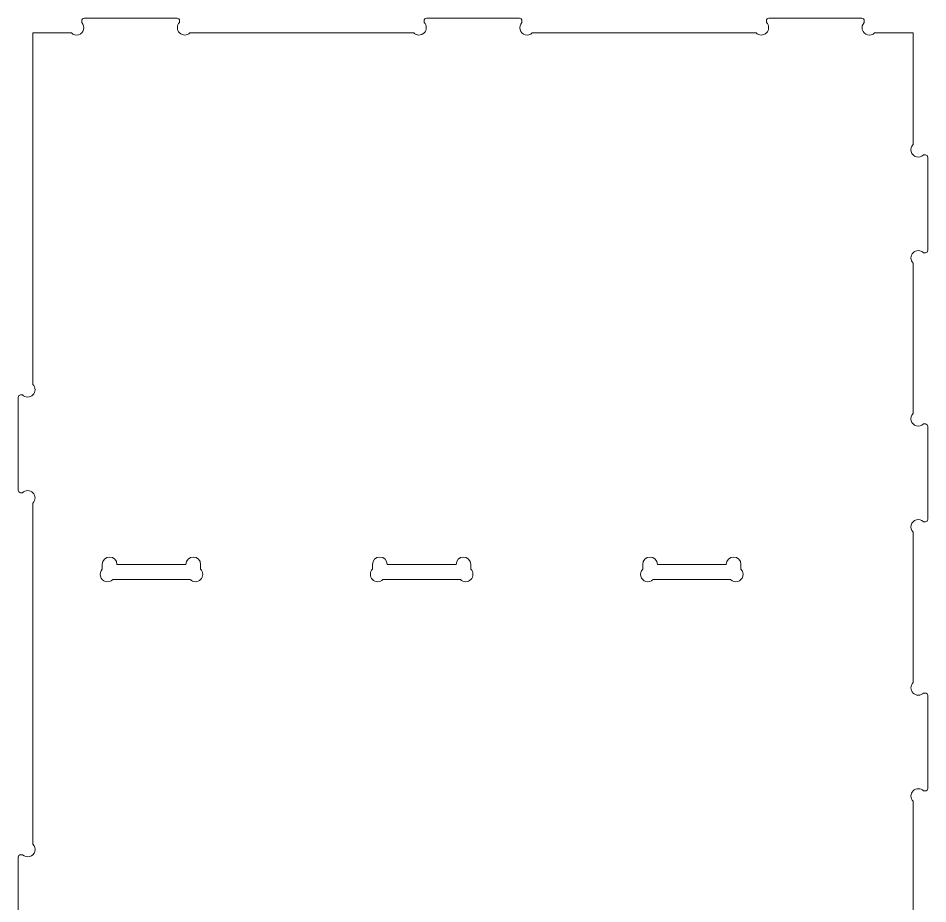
# Model space of a CAD drawing. Header units: millimetres. Extents: x 10 to 1344, y -734 to -10.
# Drawn here: x 10.2 to 382.2, y -372.2 to -10.2 of the extents above; entities that cross this region are included whole.
import ezdxf

# ---------------------------------------------------------------- set-up
doc = ezdxf.new("R2010")
doc.units = ezdxf.units.MM
doc.layers.add('Cut', color=7, linetype='Continuous', lineweight=0)

msp = doc.modelspace()

# ---------------------------------------------------------------- linework, layer by layer
at = {"layer": 'Cut'}
msp.add_lwpolyline([(10.177675, -391.177002), (10.177675, -353.177079, -0.4142138129), (11.177673, -352.17708), (11.935022, -352.17708, 1), (16.177663, -347.934439), (16.177663, -208.420017, 1), (11.935022, -204.177376), (11.177673, -204.177376, -0.4142135624), (10.177675, -203.177378), (10.177675, -165.177454, -0.4142135624), (11.177673, -164.177456), (11.935022, -164.177456, 1), (16.177663, -159.934815), (16.177663, -16.177752), (31.934982, -16.177752, 1), (36.177623, -11.935111), (36.177623, -11.177762, -0.4142135624), (37.177621, -10.177764), (75.177545, -10.177764, -0.4142135624), (76.177543, -11.177762), (76.177543, -11.935111, 1), (80.420184, -16.177752), (171.934702, -16.177752, 1), (176.177343, -11.935111), (176.177343, -11.177762, -0.4142135624), (177.177341, -10.177764), (215.177265, -10.177764, -0.4142135624), (216.177263, -11.177762), (216.177263, -11.935111, 1), (220.419904, -16.177752), (311.934422, -16.177752, 1), (316.177063, -11.935111), (316.177063, -11.177762, -0.4142135624), (317.177061, -10.177764), (355.176985, -10.177764, -0.4142135624), (356.176983, -11.177762), (356.176983, -11.935111, 1), (360.419624, -16.177752), (376.176943, -16.177752), (376.176943, -61.835011, 1), (380.419584, -66.077652), (381.176933, -66.077652, -0.4142135624), (382.176931, -67.07765), (382.176931, -105.077575, -0.4142131739), (381.176933, -106.077572), (380.419584, -106.077572, 1), (376.176943, -110.320213), (376.176943, -171.834791, 1), (380.419584, -176.077432), (381.176933, -176.077432, -0.4142135624), (382.176931, -177.07743), (382.176931, -215.077354, -0.4142135624), (381.176933, -216.077352), (380.419584, -216.077352, 1), (376.176943, -220.319993), (376.176943, -281.834571, 1), (380.419584, -286.077212), (381.176933, -286.077212, -0.4142135624), (382.176931, -287.07721), (382.176931, -325.077134, -0.4142135624), (381.176933, -326.077132), (380.419584, -326.077132, 1), (376.176943, -330.319773), (376.176943, -391.834351, 1)], format="xyb", dxfattribs=at)
for points in [[(80.534884, -239.677305, 1), (84.777525, -235.434664), (84.777525, -233.477317, 1), (78.777525, -233.477317), (50.577606, -233.477317, 1), (44.577606, -233.477317), (44.577606, -235.434664, 1), (48.820247, -239.677305)], [(191.034663, -239.677305, 1), (195.277304, -235.434664), (195.277304, -233.477317, 1), (189.277304, -233.477317), (161.077385, -233.477317, 1), (155.077385, -233.477317), (155.077385, -235.434664, 1), (159.320026, -239.677305)], [(301.534442, -239.677305, 1), (305.777083, -235.434664), (305.777083, -233.477317, 1), (299.777083, -233.477317), (271.577164, -233.477317, 1), (265.577164, -233.477317), (265.577164, -235.434664, 1), (269.819805, -239.677305)]]:
    msp.add_lwpolyline(points, format="xyb", close=True, dxfattribs=at)

doc.saveas('drawing.dxf')
